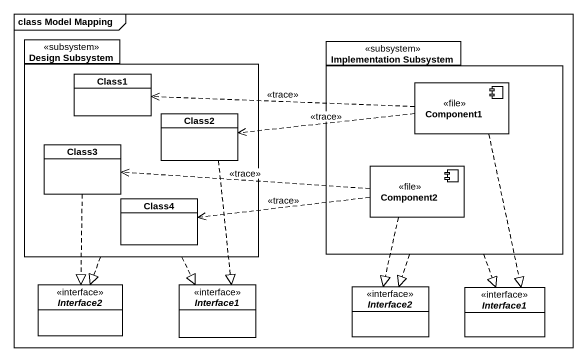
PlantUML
@startuml
mainframe class Model Mapping
allowmixing
hide circle
hide empty members
package "Design Subsystem" as Design_Subsystem <<subsystem>> {
  class Class1
  class Class2
  class Class3
  class Class4
}
package "Implementation Subsystem" as Implementation_Subsystem <<subsystem>> {
  component Component1 <<file>>
  component Component2 <<file>>
}
interface Interface2 <<interface>>
interface Interface1 <<interface>>
interface "Interface2" as Interface2_2 <<interface>>
interface "Interface1" as Interface1_2 <<interface>>
Design_Subsystem ..|> Interface2
Design_Subsystem ..|> Interface1
Implementation_Subsystem ..|> Interface2_2
Implementation_Subsystem ..|> Interface1_2
Class2 ..|> Interface1
Component1 .left.> Class1 : <<trace>>
Component1 .left.> Class2 : <<trace>>
Component1 ..|> Interface1_2
Class3 ..|> Interface2
Component2 .left.> Class3 : <<trace>>
Component2 .left.> Class4 : <<trace>>
Component2 ..|> Interface2_2
@enduml
